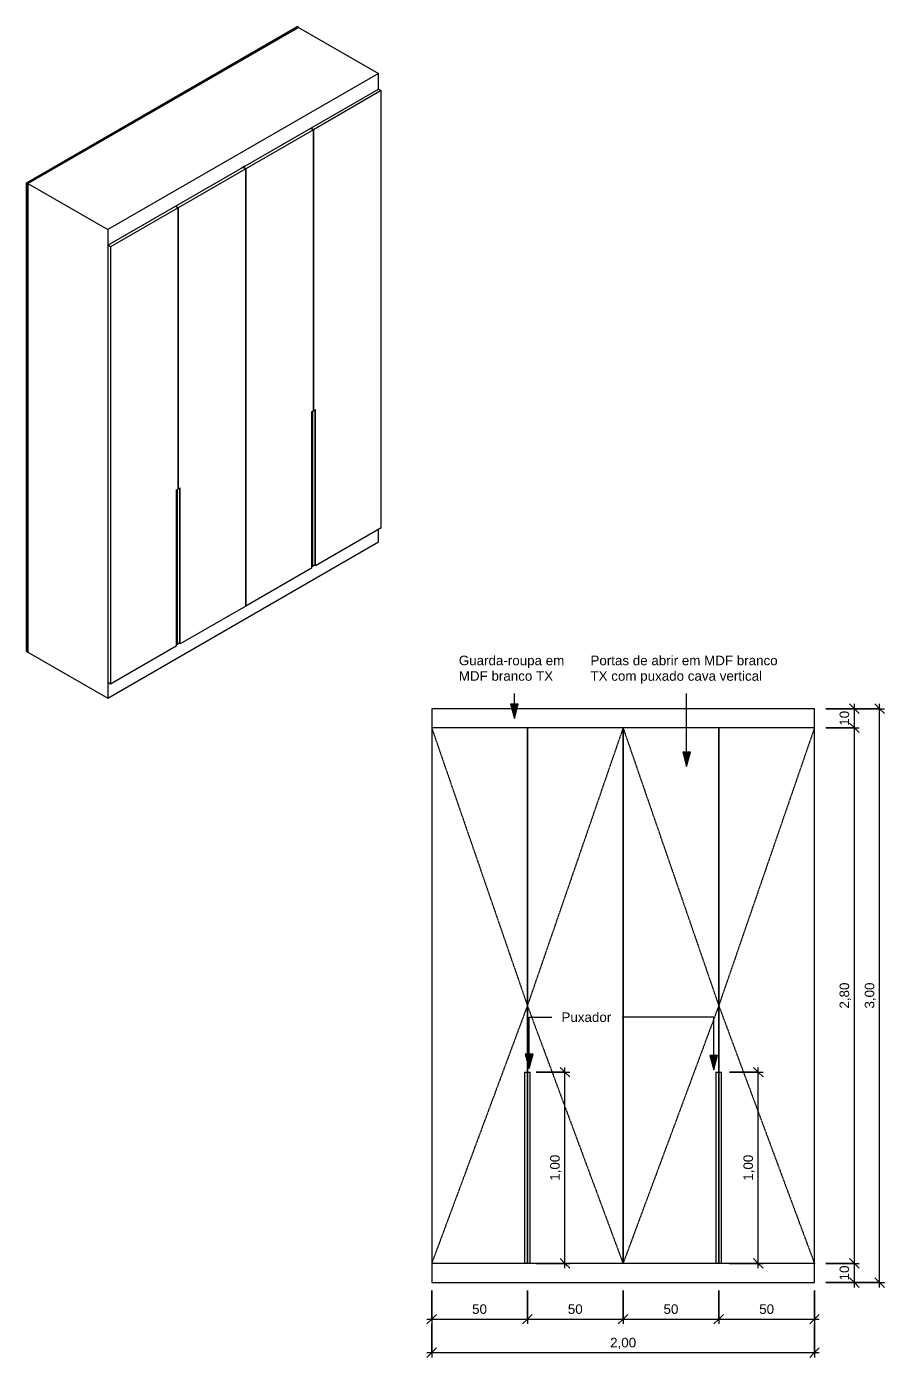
# Model space of a CAD drawing. Header units: millimetres. Extents: x -11148 to 343, y -11995 to 6766.
# Drawn here: x -11148 to -6666, y -191 to 6766 of the extents above; entities that cross this region are included whole.
import ezdxf

# ---------------------------------------------------------------- set-up
doc = ezdxf.new("R2010")
doc.units = ezdxf.units.MM
doc.linetypes.add('Overhead', pattern=[3.96875, 2.38125, -1.5875])
for name, color, linetype, lineweight in [('A-ANNO-DIMS', 211, 'Continuous', 9), ('A-ANNO-DIMS-25', 211, 'Continuous', 9), ('A-FLOR-OVHD', 1, 'Overhead', 9), ('G-ANNO-TEXT', 231, 'Continuous', 9), ('I-FURN', 30, 'Continuous', 9)]:
    doc.layers.add(name, color=color, linetype=linetype, lineweight=lineweight)
doc.styles.add('@Arial Unicode MS', font='ARIALUNI.TTF', dxfattribs={"height": 50})
doc.styles.add('Arial', font='arial.ttf', dxfattribs={"height": 50})
doc.dimstyles.new('CRT_-__Metros_-_Linha_de_chamada_3_5_mm', dxfattribs={"dimscale": 304.8, "dimtxt": 50.292243, "dimasz": 0.164042, "dimexe": 0.082021, "dimexo": 0.0625, "dimgap": 0.04101, "dimtad": 1, "dimdec": 0, "dimlfac": 0.1, "dimdsep": 46, "dimtxsty": '@Arial Unicode MS', "dimblk1": 'OBLIQUE', "dimblk2": 'OBLIQUE', "dimsah": 1, "dimcen": 0.09, "dimdle": 0.082021, "dimazin": 0, "dimtfac": 1, "dimtdec": 4, "dimtix": 1, "dimtmove": 0, "dimatfit": 3, "dimfxl": 0.492126, "dimfxlon": 1, "dimtvp": 1, "dimtolj": 1, "dimtzin": 0, "dimarcsym": 2})
doc.dimstyles.new('CRT_-__Metros_-_Linha_de_chamada_3_5_mm_1', dxfattribs={"dimscale": 304.8, "dimtxt": 50.292243, "dimasz": 0.164042, "dimexe": 0.082021, "dimexo": 0.0625, "dimgap": 0.04101, "dimtad": 1, "dimlfac": 0.001, "dimrnd": 0.01, "dimzin": 0, "dimdsep": 46, "dimtxsty": '@Arial Unicode MS', "dimblk1": 'OBLIQUE', "dimblk2": 'OBLIQUE', "dimsah": 1, "dimcen": 0.09, "dimdle": 0.082021, "dimazin": 0, "dimtfac": 1, "dimtdec": 4, "dimtix": 1, "dimtmove": 0, "dimatfit": 3, "dimfxl": 0.492126, "dimfxlon": 1, "dimtvp": 1, "dimtolj": 1, "dimtzin": 0, "dimarcsym": 2})

# ---------------------------------------------------------------- blocks, each defined once
blk = doc.blocks.new('GUARDA-ROUPA - GUARDA-ROUPA-4691935-VISTA 3D GUARDA-ROUPA')
at = {"layer": 'I-FURN'}
for p, q in [((-11147.6, 5949.9), (-9733.3, 6766.4)), ((-9726.3, 6762.3), (-11140.5, 5945.8)), ((-11140.5, 5945.8), (-9726.3, 6762.3)), ((-9726.3, 6762.3), (-9733.3, 6766.4)), ((-9726.3, 6762.3), (-9309.1, 6521.5)), ((-9309.1, 6521.5), (-10723.3, 5705)), ((-9309.1, 6439.8), (-9309.1, 6521.5)), ((-10702.1, 5635.6), (-9330.3, 6427.6)), ((-9662.6, 6235.7), (-9309.1, 6439.8)), ((-9294.9, 6431.7), (-9648.5, 6227.5)), ((-9309.1, 6439.8), (-9294.9, 6431.7)), ((-9294.9, 4145.5), (-9294.9, 6431.7)), ((-10016.2, 6031.6), (-9662.6, 6235.7)), ((-9648.5, 6227.5), (-10002, 6023.4)), ((-9648.5, 6227.5), (-9662.6, 6235.7)), ((-9662.6, 6235.7), (-9648.5, 6227.5)), ((-9648.5, 6227.5), (-9648.5, 4757.8)), ((-9648.5, 4757.8), (-9648.5, 6227.5)), ((-10369.7, 5827.4), (-10016.2, 6031.6)), ((-10002, 6023.4), (-10355.6, 5819.3)), ((-10005.6, 6037.7), (-10026.8, 6025.4)), ((-10016.2, 6031.6), (-10002, 6023.4)), ((-10002, 6023.4), (-10016.2, 6031.6)), ((-10002, 3737.2), (-10002, 6023.4)), ((-10002, 6023.4), (-10002, 3737.2)), ((-11147.6, 3500.4), (-11147.6, 5949.9)), ((-11147.6, 5949.9), (-11140.5, 5945.8)), ((-11140.5, 5945.8), (-11140.5, 3496.3)), ((-11140.5, 3496.3), (-11140.5, 5945.8)), ((-11140.5, 5945.8), (-10723.3, 5705)), ((-10723.3, 5623.3), (-10369.7, 5827.4)), ((-10355.6, 5819.3), (-10709.2, 5615.2)), ((-10369.7, 5827.4), (-10355.6, 5819.3)), ((-10355.6, 5819.3), (-10369.7, 5827.4)), ((-10355.6, 4349.6), (-10355.6, 5819.3)), ((-10355.6, 5819.3), (-10355.6, 4349.6)), ((-10723.3, 5705), (-10723.3, 3255.5)), ((-10723.3, 5623.3), (-10723.3, 3337.1)), ((-10709.2, 5615.2), (-10723.3, 5623.3)), ((-10709.2, 5615.2), (-10709.2, 3329)), ((-9659.1, 4751.7), (-9648.5, 4757.8)), ((-9659.1, 4751.7), (-9659.1, 3935.2)), ((-9653.2, 4755.1), (-9653.2, 3944.1)), ((-9653.2, 3944.1), (-9653.2, 4755.1)), ((-9648.5, 4757.8), (-9637.9, 4764)), ((-9639.1, 3952.2), (-9639.1, 4763.3)), ((-9639.1, 4763.3), (-9639.1, 3952.2)), ((-9637.9, 3947.5), (-9637.9, 4764)), ((-10366.2, 4343.5), (-10355.6, 4349.6)), ((-10366.2, 4343.5), (-10366.2, 3527)), ((-10360.3, 3535.8), (-10360.3, 4346.9)), ((-10360.3, 4346.9), (-10360.3, 3535.8)), ((-10355.6, 4349.6), (-10345, 4355.7)), ((-10346.2, 3544), (-10346.2, 4355)), ((-10346.2, 4355), (-10346.2, 3544)), ((-10345, 3539.2), (-10345, 4355.7)), ((-9294.9, 4145.5), (-9637.9, 3947.5)), ((-9309.1, 4072), (-9309.1, 4137.3)), ((-10723.3, 3255.5), (-9309.1, 4072)), ((-9659.1, 3935.2), (-10002, 3737.2)), ((-9653.2, 3944.1), (-9659.1, 3940.7)), ((-9639.1, 3952.2), (-9653.2, 3944.1)), ((-9637.9, 3947.5), (-9639.1, 3952.2)), ((-10002, 3737.2), (-10345, 3539.2)), ((-11147.6, 3500.4), (-11140.5, 3496.3)), ((-11140.5, 3496.3), (-10723.3, 3255.5)), ((-10366.2, 3527), (-10709.2, 3329)), ((-10360.3, 3535.8), (-10366.2, 3532.4)), ((-10346.2, 3544), (-10360.3, 3535.8)), ((-10345, 3539.2), (-10346.2, 3544)), ((-10709.2, 3329), (-10723.3, 3337.1))]:
    blk.add_line(p, q, dxfattribs=at)
blk = doc.blocks.new('GUARDA-ROUPA - GUARDA-ROUPA-4691935-VISTA FRONTAL GUARDA-ROUPA')
at = {"layer": 'I-FURN'}
for p, q in [((-1795.4, 3200), (-3795.4, 3200)), ((-3795.4, 3200), (-3795.4, 3100)), ((-1795.4, 3100), (-1795.4, 3200)), ((-3795.4, 3100), (-3795.4, 300)), ((-3295.4, 3100), (-3795.4, 3100)), ((-3295.4, 1300), (-3295.4, 3100)), ((-3295.4, 3100), (-3295.4, 1300)), ((-2795.4, 3100), (-3295.4, 3100)), ((-2795.4, 300), (-2795.4, 3100)), ((-2795.4, 3100), (-2795.4, 300)), ((-2295.4, 3100), (-2795.4, 3100)), ((-2295.4, 3100), (-2295.4, 1300)), ((-1795.4, 3100), (-2295.4, 3100)), ((-2295.4, 1300), (-2295.4, 3100)), ((-1795.4, 300), (-1795.4, 3100)), ((-3310.4, 1300), (-3310.4, 300)), ((-3310.4, 1300), (-3295.4, 1300)), ((-3295.4, 300), (-3295.4, 1300)), ((-3295.4, 1300), (-3280.4, 1300)), ((-3295.4, 1300), (-3295.4, 300)), ((-3280.4, 300), (-3280.4, 1300)), ((-2310.4, 1300), (-2310.4, 300)), ((-2310.4, 1300), (-2295.4, 1300)), ((-2295.4, 1300), (-2280.4, 1300)), ((-2295.4, 1300), (-2295.4, 300)), ((-2295.4, 300), (-2295.4, 1300)), ((-2280.4, 300), (-2280.4, 1300)), ((-3310.4, 300), (-3795.4, 300)), ((-3795.4, 300), (-3795.4, 200)), ((-3295.4, 300), (-3310.4, 300)), ((-3280.4, 300), (-3295.4, 300)), ((-2795.4, 300), (-3280.4, 300)), ((-2310.4, 300), (-2795.4, 300)), ((-2295.4, 300), (-2310.4, 300)), ((-2280.4, 300), (-2295.4, 300)), ((-1795.4, 300), (-2280.4, 300)), ((-1795.4, 200), (-1795.4, 300)), ((-3795.4, 200), (-1795.4, 200))]:
    blk.add_line(p, q, dxfattribs=at)
blk = doc.blocks.new('DIMBLOCK1-VISTA FRONTAL GUARDA-ROUPA')
at = {"layer": 'A-ANNO-DIMS-25'}
for p, q in [((-6972.2, 300), (-6797.2, 300)), ((-6822.2, 300), (-6972.2, 300)), ((-6822.2, 175), (-6822.2, 300)), ((-6972.2, 200), (-6797.2, 200)), ((-6822.2, 200), (-6972.2, 200))]:
    blk.add_line(p, q, dxfattribs=at)
at = {"layer": 'A-ANNO-DIMS-25', "lineweight": 18}
for p, q in [((-6822.2, 300), (-6847.2, 325)), ((-6822.2, 300), (-6797.2, 275)), ((-6822.2, 200), (-6847.2, 225)), ((-6822.2, 200), (-6797.2, 175))]:
    blk.add_line(p, q, dxfattribs=at)
at = {"layer": 'A-ANNO-DIMS-25', "color": 0, "insert": (-6899.6, 211.3), "char_height": 50, "width": 92.937, "attachment_point": 1, "rotation": 90, "line_spacing_factor": 1.117605, "style": '@Arial Unicode MS'}
blk.add_mtext('10', dxfattribs=at)
blk = doc.blocks.new('_Oblique')
at = {"color": 0, "linetype": 'ByBlock', "lineweight": -2}
blk.add_line((-0.5, -0.5), (0.5, 0.5), dxfattribs=at)
blk = doc.blocks.new('DIMBLOCK2-VISTA FRONTAL GUARDA-ROUPA')
at = {"layer": 'A-ANNO-DIMS-25'}
for p, q in [((-6972.2, 3100), (-6797.2, 3100)), ((-6822.2, 3100), (-6972.2, 3100)), ((-6822.2, 300), (-6822.2, 3100)), ((-6972.2, 300), (-6797.2, 300)), ((-6822.2, 300), (-6972.2, 300))]:
    blk.add_line(p, q, dxfattribs=at)
at = {"layer": 'A-ANNO-DIMS-25', "lineweight": 18}
for p, q in [((-6822.2, 3100), (-6847.2, 3125)), ((-6822.2, 3100), (-6797.2, 3075)), ((-6822.2, 300), (-6847.2, 325)), ((-6822.2, 300), (-6797.2, 275))]:
    blk.add_line(p, q, dxfattribs=at)
at = {"layer": 'A-ANNO-DIMS-25', "color": 0, "insert": (-6899.6, 1632.4), "char_height": 50, "width": 162.337, "attachment_point": 1, "rotation": 90, "line_spacing_factor": 1.117605, "style": '@Arial Unicode MS'}
blk.add_mtext('2,80', dxfattribs=at)
blk = doc.blocks.new('DIMBLOCK3-VISTA FRONTAL GUARDA-ROUPA')
at = {"layer": 'A-ANNO-DIMS-25', "lineweight": 18}
for p, q in [((-6822.2, 3200), (-6847.2, 3225)), ((-6822.2, 3200), (-6797.2, 3175)), ((-6822.2, 3100), (-6847.2, 3125)), ((-6822.2, 3100), (-6797.2, 3075))]:
    blk.add_line(p, q, dxfattribs=at)
at = {"layer": 'A-ANNO-DIMS-25'}
for p, q in [((-6822.2, 3100), (-6822.2, 3225)), ((-6972.2, 3200), (-6797.2, 3200)), ((-6822.2, 3200), (-6972.2, 3200)), ((-6972.2, 3100), (-6797.2, 3100)), ((-6822.2, 3100), (-6972.2, 3100))]:
    blk.add_line(p, q, dxfattribs=at)
at = {"layer": 'A-ANNO-DIMS-25', "color": 0, "insert": (-6899.6, 3111.3), "char_height": 50, "width": 92.937, "attachment_point": 1, "rotation": 90, "line_spacing_factor": 1.117605, "style": '@Arial Unicode MS'}
blk.add_mtext('10', dxfattribs=at)
blk = doc.blocks.new('DIMBLOCK4-VISTA FRONTAL GUARDA-ROUPA')
at = {"layer": 'A-ANNO-DIMS-25', "lineweight": 18}
for p, q in [((-6690.6, 3200), (-6715.6, 3225)), ((-6690.6, 3200), (-6665.6, 3175)), ((-6690.6, 200), (-6715.6, 225)), ((-6690.6, 200), (-6665.6, 175))]:
    blk.add_line(p, q, dxfattribs=at)
at = {"layer": 'A-ANNO-DIMS-25'}
for p, q in [((-6690.6, 175), (-6690.6, 3225)), ((-6840.6, 3200), (-6665.6, 3200)), ((-6690.6, 3200), (-6840.6, 3200)), ((-6840.6, 200), (-6665.6, 200)), ((-6690.6, 200), (-6840.6, 200))]:
    blk.add_line(p, q, dxfattribs=at)
at = {"layer": 'A-ANNO-DIMS-25', "color": 0, "insert": (-6768, 1632.4), "char_height": 50, "width": 162.337, "attachment_point": 1, "rotation": 90, "line_spacing_factor": 1.117605, "style": '@Arial Unicode MS'}
blk.add_mtext('3,00', dxfattribs=at)
blk = doc.blocks.new('DIMBLOCK5-VISTA FRONTAL GUARDA-ROUPA')
at = {"layer": 'A-ANNO-DIMS-25'}
for p, q in [((-9030.9, 158.8), (-9030.9, -16.2)), ((-9030.9, 8.8), (-9030.9, 158.8)), ((-8530.9, 158.8), (-8530.9, -16.2)), ((-8530.9, 8.8), (-8530.9, 158.8)), ((-9055.9, 8.8), (-8530.9, 8.8))]:
    blk.add_line(p, q, dxfattribs=at)
at = {"layer": 'A-ANNO-DIMS-25', "lineweight": 18}
for p, q in [((-9030.9, 8.8), (-9055.9, -16.2)), ((-9030.9, 8.8), (-9005.9, 33.8)), ((-8530.9, 8.8), (-8555.9, -16.2)), ((-8530.9, 8.8), (-8505.9, 33.8))]:
    blk.add_line(p, q, dxfattribs=at)
at = {"layer": 'A-ANNO-DIMS-25', "color": 0, "insert": (-8819.6, 86.2), "char_height": 50, "width": 92.937, "attachment_point": 1, "line_spacing_factor": 1.117605, "style": '@Arial Unicode MS'}
blk.add_mtext('50', dxfattribs=at)
blk = doc.blocks.new('DIMBLOCK6-VISTA FRONTAL GUARDA-ROUPA')
at = {"layer": 'A-ANNO-DIMS-25'}
for p, q in [((-8530.9, 158.8), (-8530.9, -16.2)), ((-8530.9, 8.8), (-8530.9, 158.8)), ((-8030.9, 158.8), (-8030.9, -16.2)), ((-8030.9, 8.8), (-8030.9, 158.8)), ((-8530.9, 8.8), (-8030.9, 8.8))]:
    blk.add_line(p, q, dxfattribs=at)
at = {"layer": 'A-ANNO-DIMS-25', "lineweight": 18}
for p, q in [((-8530.9, 8.8), (-8555.9, -16.2)), ((-8530.9, 8.8), (-8505.9, 33.8)), ((-8030.9, 8.8), (-8055.9, -16.2)), ((-8030.9, 8.8), (-8005.9, 33.8))]:
    blk.add_line(p, q, dxfattribs=at)
at = {"layer": 'A-ANNO-DIMS-25', "color": 0, "insert": (-8319.6, 86.2), "char_height": 50, "width": 92.937, "attachment_point": 1, "line_spacing_factor": 1.117605, "style": '@Arial Unicode MS'}
blk.add_mtext('50', dxfattribs=at)
blk = doc.blocks.new('DIMBLOCK7-VISTA FRONTAL GUARDA-ROUPA')
at = {"layer": 'A-ANNO-DIMS-25'}
for p, q in [((-8030.9, 158.8), (-8030.9, -16.2)), ((-8030.9, 8.8), (-8030.9, 158.8)), ((-7530.9, 158.8), (-7530.9, -16.2)), ((-7530.9, 8.8), (-7530.9, 158.8)), ((-8030.9, 8.8), (-7530.9, 8.8))]:
    blk.add_line(p, q, dxfattribs=at)
at = {"layer": 'A-ANNO-DIMS-25', "lineweight": 18}
for p, q in [((-8030.9, 8.8), (-8055.9, -16.2)), ((-8030.9, 8.8), (-8005.9, 33.8)), ((-7530.9, 8.8), (-7555.9, -16.2)), ((-7530.9, 8.8), (-7505.9, 33.8))]:
    blk.add_line(p, q, dxfattribs=at)
at = {"layer": 'A-ANNO-DIMS-25', "color": 0, "insert": (-7819.6, 86.2), "char_height": 50, "width": 92.937, "attachment_point": 1, "line_spacing_factor": 1.117605, "style": '@Arial Unicode MS'}
blk.add_mtext('50', dxfattribs=at)
blk = doc.blocks.new('DIMBLOCK8-VISTA FRONTAL GUARDA-ROUPA')
at = {"layer": 'A-ANNO-DIMS-25'}
for p, q in [((-7530.9, 158.8), (-7530.9, -16.2)), ((-7530.9, 8.8), (-7530.9, 158.8)), ((-7030.9, 158.8), (-7030.9, -16.2)), ((-7030.9, 8.8), (-7030.9, 158.8)), ((-7530.9, 8.8), (-7005.9, 8.8))]:
    blk.add_line(p, q, dxfattribs=at)
at = {"layer": 'A-ANNO-DIMS-25', "lineweight": 18}
for p, q in [((-7530.9, 8.8), (-7555.9, -16.2)), ((-7530.9, 8.8), (-7505.9, 33.8)), ((-7030.9, 8.8), (-7055.9, -16.2)), ((-7030.9, 8.8), (-7005.9, 33.8))]:
    blk.add_line(p, q, dxfattribs=at)
at = {"layer": 'A-ANNO-DIMS-25', "color": 0, "insert": (-7319.6, 86.2), "char_height": 50, "width": 92.937, "attachment_point": 1, "line_spacing_factor": 1.117605, "style": '@Arial Unicode MS'}
blk.add_mtext('50', dxfattribs=at)
blk = doc.blocks.new('DIMBLOCK9-VISTA FRONTAL GUARDA-ROUPA')
at = {"layer": 'A-ANNO-DIMS-25'}
for p, q in [((-9030.9, -16.2), (-9030.9, -191.2)), ((-9030.9, -166.2), (-9030.9, -16.2)), ((-7030.9, -16.2), (-7030.9, -191.2)), ((-7030.9, -166.2), (-7030.9, -16.2)), ((-9055.9, -166.2), (-7005.9, -166.2))]:
    blk.add_line(p, q, dxfattribs=at)
at = {"layer": 'A-ANNO-DIMS-25', "lineweight": 18}
for p, q in [((-9030.9, -166.2), (-9055.9, -191.2)), ((-9030.9, -166.2), (-9005.9, -141.2)), ((-7030.9, -166.2), (-7055.9, -191.2)), ((-7030.9, -166.2), (-7005.9, -141.2))]:
    blk.add_line(p, q, dxfattribs=at)
at = {"layer": 'A-ANNO-DIMS-25', "color": 0, "insert": (-8098.5, -88.8), "char_height": 50, "width": 162.337, "attachment_point": 1, "line_spacing_factor": 1.117605, "style": '@Arial Unicode MS'}
blk.add_mtext('2,00', dxfattribs=at)
blk = doc.blocks.new('DIMBLOCK10-VISTA FRONTAL GUARDA-ROUPA')
at = {"layer": 'A-ANNO-DIMS-25', "lineweight": 18}
for p, q in [((-8334.7, 1300), (-8359.7, 1325)), ((-8334.7, 1300), (-8309.7, 1275)), ((-8334.7, 300), (-8359.7, 325)), ((-8334.7, 300), (-8309.7, 275))]:
    blk.add_line(p, q, dxfattribs=at)
at = {"layer": 'A-ANNO-DIMS-25'}
for p, q in [((-8334.7, 275), (-8334.7, 1325)), ((-8484.7, 1300), (-8309.7, 1300)), ((-8334.7, 1300), (-8484.7, 1300)), ((-8484.7, 300), (-8309.7, 300)), ((-8334.7, 300), (-8484.7, 300))]:
    blk.add_line(p, q, dxfattribs=at)
at = {"layer": 'A-ANNO-DIMS-25', "color": 0, "insert": (-8412.1, 732.4), "char_height": 50, "width": 162.337, "attachment_point": 1, "rotation": 90, "line_spacing_factor": 1.117605, "style": '@Arial Unicode MS'}
blk.add_mtext('1,00', dxfattribs=at)
blk = doc.blocks.new('DIMBLOCK11-VISTA FRONTAL GUARDA-ROUPA')
at = {"layer": 'A-ANNO-DIMS-25', "lineweight": 18}
for p, q in [((-7324.7, 1300), (-7349.7, 1325)), ((-7324.7, 1300), (-7299.7, 1275)), ((-7324.7, 300), (-7349.7, 325)), ((-7324.7, 300), (-7299.7, 275))]:
    blk.add_line(p, q, dxfattribs=at)
at = {"layer": 'A-ANNO-DIMS-25'}
for p, q in [((-7324.7, 275), (-7324.7, 1325)), ((-7474.7, 1300), (-7299.7, 1300)), ((-7324.7, 1300), (-7474.7, 1300)), ((-7474.7, 300), (-7299.7, 300)), ((-7324.7, 300), (-7474.7, 300))]:
    blk.add_line(p, q, dxfattribs=at)
at = {"layer": 'A-ANNO-DIMS-25', "color": 0, "insert": (-7402.1, 732.4), "char_height": 50, "width": 162.337, "attachment_point": 1, "rotation": 90, "line_spacing_factor": 1.117605, "style": '@Arial Unicode MS'}
blk.add_mtext('1,00', dxfattribs=at)

msp = doc.modelspace()

# ---------------------------------------------------------------- hatches: boundary and pattern name
at = {"layer": 'G-ANNO-TEXT'}
for points in [[(-8599.048, 3148.347), (-8578.952, 3223.347), (-8619.144, 3223.347)], [(-7699.349, 2898.298), (-7679.252, 2973.298), (-7719.445, 2973.298)], [(-8521.639, 1319.212), (-8501.543, 1394.212), (-8541.735, 1394.212)], [(-7557.012, 1311.599), (-7536.915, 1386.599), (-7577.108, 1386.599)]]:
    msp.add_hatch(color=7, dxfattribs=at).paths.add_polyline_path(points)

# ---------------------------------------------------------------- linework, layer by layer
at = {"layer": 'A-FLOR-OVHD'}
for p, q in [((-9030.905, 3100), (-8530.905, 1647.895)), ((-8030.905, 3100), (-8530.905, 1647.895)), ((-8030.905, 3100), (-7530.905, 1647.895)), ((-7030.905, 3100), (-7530.905, 1647.895)), ((-8530.905, 1647.895), (-9030.905, 300)), ((-8530.905, 1647.895), (-8030.905, 300)), ((-7530.905, 1647.895), (-8030.905, 300)), ((-7530.905, 1647.895), (-7030.905, 300))]:
    msp.add_line(p, q, dxfattribs=at)
at = {"layer": 'G-ANNO-TEXT', "color": 7}
for p, q in [((-8599.048, 3148.347), (-8599.048, 3279.162)), ((-7699.349, 2898.298), (-7699.349, 3279.162)), ((-8578.952, 3223.347), (-8619.144, 3223.347)), ((-8619.144, 3223.347), (-8599.048, 3148.347)), ((-8599.048, 3148.347), (-8578.952, 3223.347)), ((-7679.252, 2973.298), (-7719.445, 2973.298)), ((-7719.445, 2973.298), (-7699.349, 2898.298)), ((-7699.349, 2898.298), (-7679.252, 2973.298)), ((-8521.639, 1587.598), (-8403.625, 1587.598)), ((-8521.639, 1319.212), (-8521.639, 1587.598)), ((-8034.025, 1587.598), (-8035.789, 1587.598)), ((-7557.012, 1587.598), (-8034.025, 1587.598)), ((-7557.012, 1311.599), (-7557.012, 1587.598)), ((-8501.543, 1394.212), (-8541.735, 1394.212)), ((-8541.735, 1394.212), (-8521.639, 1319.212)), ((-8521.639, 1319.212), (-8501.543, 1394.212)), ((-7536.915, 1386.599), (-7577.108, 1386.599)), ((-7577.108, 1386.599), (-7557.012, 1311.599)), ((-7557.012, 1311.599), (-7536.915, 1386.599))]:
    msp.add_line(p, q, dxfattribs=at)

# ---------------------------------------------------------------- block references
at = {"layer": 'I-FURN'}
for name, p in [('GUARDA-ROUPA - GUARDA-ROUPA-4691935-VISTA 3D GUARDA-ROUPA', (0, 0)), ('GUARDA-ROUPA - GUARDA-ROUPA-4691935-VISTA FRONTAL GUARDA-ROUPA', (-5235.525, 0))]:
    msp.add_blockref(name, p, dxfattribs=at)

# ---------------------------------------------------------------- texts
at = {"layer": 'G-ANNO-TEXT', "color": 7, "char_height": 50, "attachment_point": 1, "style": 'Arial'}
for s, insert, width in [('Guarda-roupa em ', (-8889.323, 3477.47), 703.48078), ('Portas de abrir em MDF branco ', (-8201.371, 3477.47), 1216.56078), ('MDF branco TX', (-8889.323, 3396.442), 607.27828), ('TX com puxado cava vertical', (-8201.371, 3396.442), 1120.35828), ('Puxador', (-8352.825, 1612.598), 322.67922)]:
    msp.add_mtext(s, dxfattribs=dict(at, insert=insert, width=width))

# ---------------------------------------------------------------- dimensions: what is measured, and where the dimension line sits
at = {"layer": 'A-ANNO-DIMS'}
for base, p1, p2, dimstyle, override, picture, middle in [((-6822.155, 3200), (-6972.155, 3100), (-6972.155, 3200), 'CRT_-__Metros_-_Linha_de_chamada_3_5_mm', {"dimpost": '<>', "dimfxl": 100}, 'DIMBLOCK3-VISTA FRONTAL GUARDA-ROUPA', (-6860.201, 3150)), ((-6690.555, 3200), (-6840.555, 200), (-6840.555, 3200), 'CRT_-__Metros_-_Linha_de_chamada_3_5_mm_1', {"dimpost": '<>', "dimfxl": 3000}, 'DIMBLOCK4-VISTA FRONTAL GUARDA-ROUPA', (-6728.6, 1700)), ((-6822.155, 3100), (-6972.155, 300), (-6972.155, 3100), 'CRT_-__Metros_-_Linha_de_chamada_3_5_mm_1', {"dimpost": '<>', "dimfxl": 2800}, 'DIMBLOCK2-VISTA FRONTAL GUARDA-ROUPA', (-6860.201, 1700)), ((-8334.672, 1300), (-8484.672, 300), (-8484.672, 1300), 'CRT_-__Metros_-_Linha_de_chamada_3_5_mm_1', {"dimpost": '<>', "dimfxl": 1000}, 'DIMBLOCK10-VISTA FRONTAL GUARDA-ROUPA', (-8372.718, 800)), ((-7324.711, 1300), (-7474.711, 300), (-7474.711, 1300), 'CRT_-__Metros_-_Linha_de_chamada_3_5_mm_1', {"dimpost": '<>', "dimfxl": 1000}, 'DIMBLOCK11-VISTA FRONTAL GUARDA-ROUPA', (-7362.756, 800)), ((-6822.155, 300), (-6972.155, 200), (-6972.155, 300), 'CRT_-__Metros_-_Linha_de_chamada_3_5_mm', {"dimpost": '<>', "dimfxl": 100}, 'DIMBLOCK1-VISTA FRONTAL GUARDA-ROUPA', (-6860.201, 250))]:
    dim = msp.add_linear_dim(base=base, p1=p1, p2=p2, angle=90, dimstyle=dimstyle, override=override, dxfattribs=at)
    dim.commit()
    dim.dimension.update_dxf_attribs({"geometry": picture, "text_midpoint": middle})
for base, p1, p2, dimstyle, override, picture, middle in [((-8530.905, 8.782), (-9030.905, 158.782), (-8530.905, 158.782), 'CRT_-__Metros_-_Linha_de_chamada_3_5_mm', {"dimpost": '<>', "dimfxl": 500}, 'DIMBLOCK5-VISTA FRONTAL GUARDA-ROUPA', (-8780.905, 46.828)), ((-8030.905, 8.782), (-8530.905, 158.782), (-8030.905, 158.782), 'CRT_-__Metros_-_Linha_de_chamada_3_5_mm', {"dimpost": '<>', "dimfxl": 500}, 'DIMBLOCK6-VISTA FRONTAL GUARDA-ROUPA', (-8280.905, 46.828)), ((-7530.905, 8.782), (-8030.905, 158.782), (-7530.905, 158.782), 'CRT_-__Metros_-_Linha_de_chamada_3_5_mm', {"dimpost": '<>', "dimfxl": 500}, 'DIMBLOCK7-VISTA FRONTAL GUARDA-ROUPA', (-7780.905, 46.828)), ((-7030.905, 8.782), (-7530.905, 158.782), (-7030.905, 158.782), 'CRT_-__Metros_-_Linha_de_chamada_3_5_mm', {"dimpost": '<>', "dimfxl": 500}, 'DIMBLOCK8-VISTA FRONTAL GUARDA-ROUPA', (-7280.905, 46.828)), ((-7030.905, -166.218), (-9030.905, -16.218), (-7030.905, -16.218), 'CRT_-__Metros_-_Linha_de_chamada_3_5_mm_1', {"dimpost": '<>', "dimfxl": 2000}, 'DIMBLOCK9-VISTA FRONTAL GUARDA-ROUPA', (-8030.905, -128.172))]:
    dim = msp.add_linear_dim(base=base, p1=p1, p2=p2, dimstyle=dimstyle, override=override, dxfattribs=at)
    dim.commit()
    dim.dimension.update_dxf_attribs({"geometry": picture, "text_midpoint": middle})

doc.saveas('drawing.dxf')
